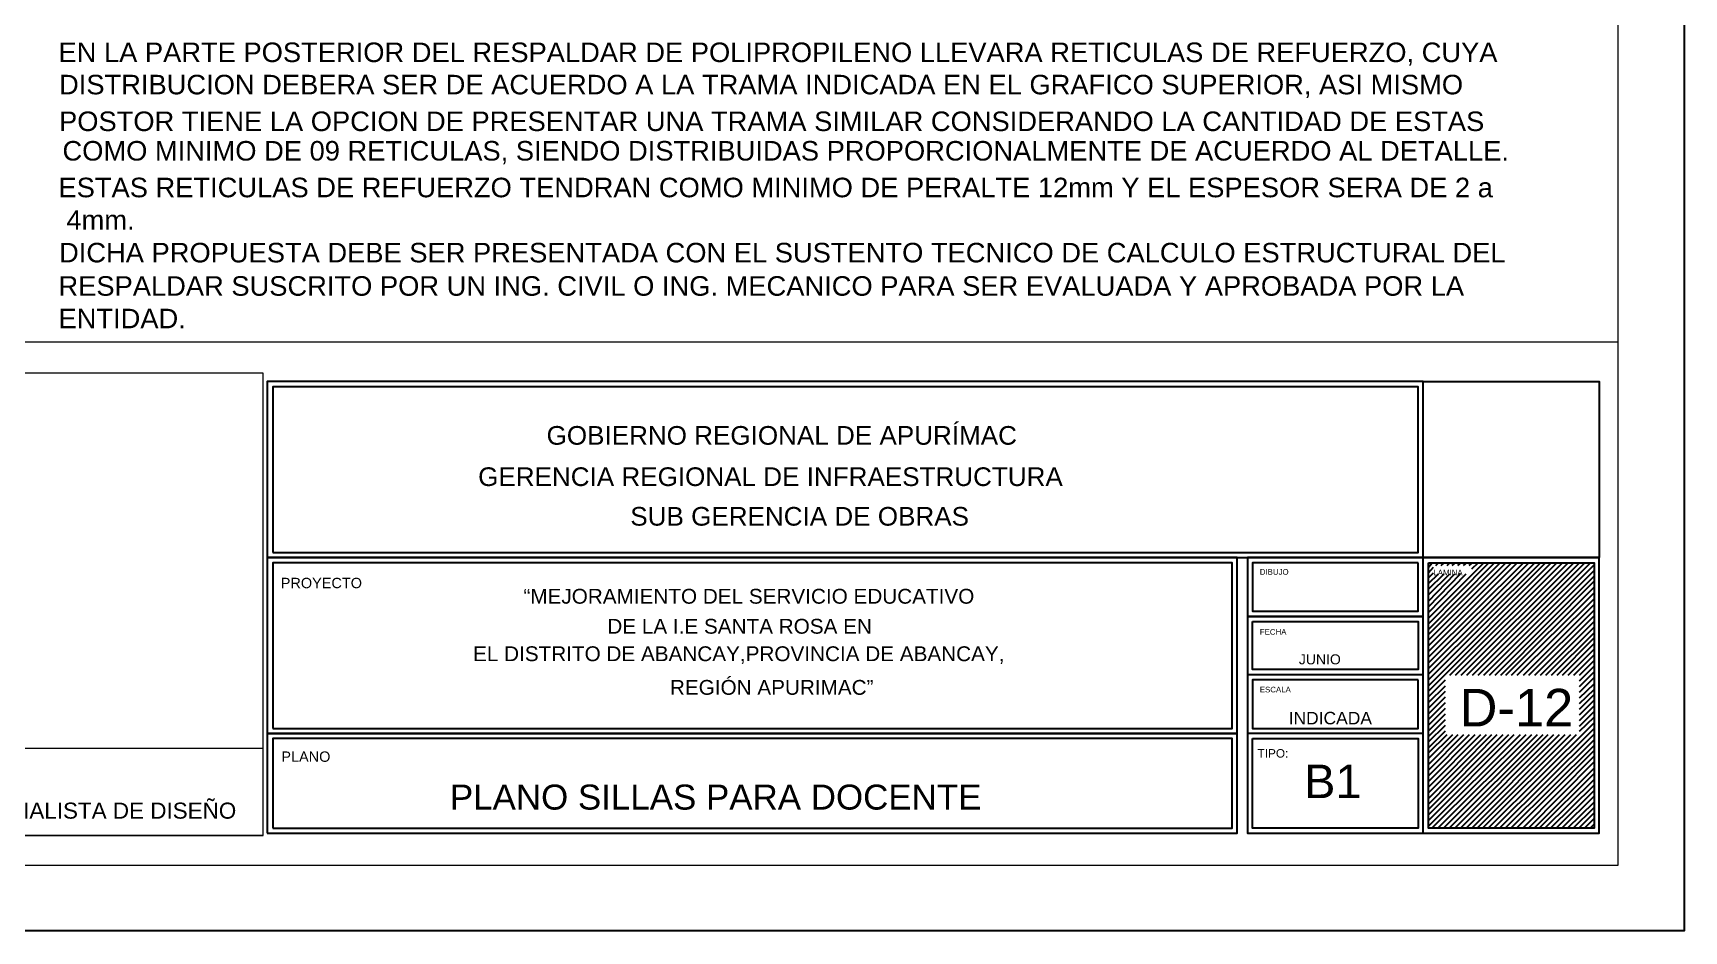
# Model space of a CAD drawing. Header units: inches. Extents: x 0.22 to 6.49, y 0.27 to 4.47.
# Drawn here: x 4.518 to 6.494, y 0.271 to 1.345 of the extents above; entities that cross this region are included whole.
import ezdxf

# ---------------------------------------------------------------- set-up
doc = ezdxf.new("R2010")
doc.units = ezdxf.units.IN
doc.header["$MEASUREMENT"] = 0
for name, color, linetype in [('PDF_PDF8_PDF11_A - MEMBRETE', 7, 'Continuous'), ('PDF_PDF8_PDF11_PDF12_COTAS', 7, 'Continuous'), ('PDF_PDF8_PDF11_PDF12_PIEZAS', 7, 'Continuous'), ('PDF_Texto', 7, 'Continuous')]:
    doc.layers.add(name, color=color, linetype=linetype)
doc.layers.add('PDF_PDF8_PDF11_PDF12_LINEAS COMPLEMENTARIAS', color=7, linetype='Continuous', true_color=0x7f7f7f)
doc.styles.add('PDF Arial', font='arial.ttf')

msp = doc.modelspace()

# ---------------------------------------------------------------- linework, layer by layer
at = {"layer": 'PDF_PDF8_PDF11_A - MEMBRETE', "lineweight": 25}
for points in [[(4.7983, 0.7174), (6.1817, 0.7174), (6.1817, 0.9279), (4.7983, 0.9279)], [(4.8051, 0.7235), (6.1756, 0.7235), (6.1756, 0.9218), (4.8051, 0.9218)], [(6.3922, 0.7174), (6.1817, 0.7174), (6.1817, 0.9279), (6.3922, 0.9279)], [(4.7983, 0.5069), (5.959, 0.5069), (5.959, 0.7174), (4.7983, 0.7174)], [(4.8051, 0.513), (5.9529, 0.513), (5.9529, 0.7113), (4.8051, 0.7113)], [(6.1756, 0.7113), (5.9773, 0.7113), (5.9773, 0.6531), (6.1756, 0.6531)], [(6.1878, 0.7113), (6.3861, 0.7113), (6.3861, 0.3939), (6.1878, 0.3939)], [(5.9773, 0.6409), (6.1756, 0.6409), (6.1756, 0.5834), (5.9773, 0.5834)], [(6.1756, 0.5712), (5.9773, 0.5712), (5.9773, 0.513), (6.1756, 0.513)], [(4.7983, 0.3878), (5.959, 0.3878), (5.959, 0.5069), (4.7983, 0.5069)], [(4.8051, 0.3939), (5.9529, 0.3939), (5.9529, 0.5008), (4.8051, 0.5008)], [(5.9773, 0.5008), (6.1756, 0.5008), (6.1756, 0.3939), (5.9773, 0.3939)]]:
    msp.add_lwpolyline(points, close=True, dxfattribs=at)
for points in [[(6.1817, 0.7235), (6.1817, 0.9218)], [(6.1817, 0.3878), (6.1817, 0.7174), (6.3922, 0.7174), (5.9712, 0.7174), (5.9712, 0.3878), (6.3922, 0.3878), (6.3922, 0.7174)], [(6.1878, 0.7059), (6.1925, 0.7113)], [(6.1878, 0.645), (6.2541, 0.7113)], [(6.1878, 0.6382), (6.2602, 0.7113)], [(6.1878, 0.6315), (6.2669, 0.7113)], [(6.1878, 0.6254), (6.2737, 0.7113)], [(6.1878, 0.6186), (6.2805, 0.7113)], [(6.1878, 0.6118), (6.2872, 0.7113)], [(6.1878, 0.6051), (6.294, 0.7113)], [(6.1878, 0.5983), (6.3015, 0.7113)], [(6.1878, 0.5915), (6.3082, 0.7113)], [(6.1878, 0.5848), (6.315, 0.7113)], [(6.1878, 0.578), (6.3218, 0.7113)], [(6.1878, 0.5712), (6.3279, 0.7113)], [(6.1878, 0.5638), (6.3346, 0.7113)], [(6.1878, 0.5577), (6.3414, 0.7113)], [(6.1966, 0.7079), (6.1999, 0.7113)], [(6.2033, 0.7079), (6.2067, 0.7113)], [(6.2101, 0.7079), (6.2135, 0.7113)], [(6.2135, 0.5766), (6.3482, 0.7113)], [(6.2162, 0.7079), (6.2202, 0.7113)], [(6.2202, 0.5766), (6.3549, 0.7113)], [(6.223, 0.7079), (6.227, 0.7113)], [(6.227, 0.5766), (6.3617, 0.7113)], [(6.2297, 0.7079), (6.2338, 0.7113)], [(6.2338, 0.5766), (6.3685, 0.7113)], [(6.2365, 0.7079), (6.2405, 0.7113)], [(6.2399, 0.7039), (6.2473, 0.7113)], [(6.2405, 0.5766), (6.3752, 0.7113)], [(6.2473, 0.5766), (6.382, 0.7113)], [(6.1878, 0.6991), (6.1938, 0.7059)], [(6.1878, 0.693), (6.1938, 0.6991)], [(6.1878, 0.6863), (6.1999, 0.6978)], [(6.1878, 0.6795), (6.2067, 0.6978)], [(6.1878, 0.6727), (6.2135, 0.6978)], [(6.1878, 0.6653), (6.2196, 0.6978)], [(6.1878, 0.6585), (6.2263, 0.6978)], [(6.1878, 0.6518), (6.2331, 0.6978)], [(6.2541, 0.5766), (6.3861, 0.7086)], [(6.2609, 0.5766), (6.3861, 0.7018)], [(6.2676, 0.5766), (6.3861, 0.6951)], [(6.2744, 0.5766), (6.3861, 0.689)], [(6.2805, 0.5766), (6.3861, 0.6822)], [(6.2872, 0.5766), (6.3861, 0.6754)], [(6.294, 0.5766), (6.3861, 0.668)], [(6.3015, 0.5766), (6.3861, 0.6612)], [(6.3082, 0.5766), (6.3861, 0.6545)], [(5.9712, 0.647), (6.1817, 0.647), (5.9712, 0.647)], [(6.315, 0.5766), (6.3861, 0.6477)], [(6.3218, 0.5766), (6.3861, 0.6409)], [(6.3285, 0.5766), (6.3861, 0.6342)], [(6.3353, 0.5766), (6.3861, 0.6274)], [(6.3421, 0.5766), (6.3861, 0.6213)], [(6.3482, 0.5766), (6.3861, 0.6145)], [(6.3549, 0.5766), (6.3861, 0.6078)], [(6.3617, 0.5766), (6.3861, 0.601)], [(6.3685, 0.5766), (6.3861, 0.5942)], [(6.1817, 0.5773), (5.9712, 0.5773)], [(6.3685, 0.5699), (6.3861, 0.5875)], [(6.3685, 0.5631), (6.3861, 0.5807)], [(6.3685, 0.5563), (6.3861, 0.5739)], [(6.1878, 0.5509), (6.2081, 0.5712)], [(6.1878, 0.5441), (6.2081, 0.5638)], [(6.1878, 0.5374), (6.2081, 0.5577)], [(6.3685, 0.5496), (6.3861, 0.5665)], [(6.3685, 0.5428), (6.3861, 0.5597)], [(6.3685, 0.536), (6.3861, 0.5536)], [(6.1878, 0.5306), (6.2081, 0.5509)], [(6.1878, 0.5238), (6.2081, 0.5441)], [(6.1878, 0.5171), (6.2081, 0.5374)], [(6.3685, 0.5293), (6.3861, 0.5469)], [(6.3685, 0.5225), (6.3861, 0.5401)], [(6.1878, 0.5103), (6.2081, 0.5306)], [(6.1878, 0.5035), (6.2081, 0.5238)], [(6.1878, 0.4968), (6.2081, 0.5171)], [(6.2595, 0.3939), (6.3861, 0.5198)], [(6.3685, 0.5157), (6.3861, 0.5333)], [(6.3685, 0.5096), (6.3861, 0.5266)], [(6.1817, 0.5069), (5.9712, 0.5069)], [(6.1878, 0.49), (6.2081, 0.5103)], [(6.1878, 0.4839), (6.2101, 0.5056)], [(6.1878, 0.4771), (6.2169, 0.5056)], [(6.1878, 0.4697), (6.2236, 0.5056)], [(6.1878, 0.4629), (6.2304, 0.5056)], [(6.1878, 0.4562), (6.2372, 0.5056)], [(6.1878, 0.4494), (6.2439, 0.5056)], [(6.1878, 0.4426), (6.2507, 0.5056)], [(6.1878, 0.4359), (6.2575, 0.5056)], [(6.1878, 0.4291), (6.2636, 0.5056)], [(6.1878, 0.4223), (6.2703, 0.5056)], [(6.1878, 0.4162), (6.2771, 0.5056)], [(6.1878, 0.4095), (6.2839, 0.5056)], [(6.1878, 0.4027), (6.2906, 0.5056)], [(6.1878, 0.3959), (6.2981, 0.5056)], [(6.1918, 0.3939), (6.3048, 0.5056)], [(6.1993, 0.3939), (6.3116, 0.5056)], [(6.206, 0.3939), (6.3184, 0.5056)], [(6.2128, 0.3939), (6.3251, 0.5056)], [(6.2196, 0.3939), (6.3312, 0.5056)], [(6.2263, 0.3939), (6.338, 0.5056)], [(6.2331, 0.3939), (6.3448, 0.5056)], [(6.2399, 0.3939), (6.3515, 0.5056)], [(6.246, 0.3939), (6.3583, 0.5056)], [(6.2527, 0.3939), (6.3651, 0.5056)], [(6.2663, 0.3939), (6.3861, 0.513)], [(6.273, 0.3939), (6.3861, 0.5062)], [(6.2798, 0.3939), (6.3861, 0.4995)], [(6.2866, 0.3939), (6.3861, 0.4927)], [(6.2933, 0.3939), (6.3861, 0.4866)], [(6.3008, 0.3939), (6.3861, 0.4799)], [(6.3076, 0.3939), (6.3861, 0.4731)], [(6.3143, 0.3939), (6.3861, 0.4656)], [(6.3204, 0.3939), (6.3861, 0.4589)], [(6.3272, 0.3939), (6.3861, 0.4521)], [(6.3339, 0.3939), (6.3861, 0.4453)], [(6.3407, 0.3939), (6.3861, 0.4386)], [(6.3475, 0.3939), (6.3861, 0.4318)], [(6.3542, 0.3939), (6.3861, 0.425)], [(6.361, 0.3939), (6.3861, 0.4183)], [(6.3678, 0.3939), (6.3861, 0.4122)], [(6.3746, 0.3939), (6.3861, 0.4054)], [(6.3813, 0.3939), (6.3861, 0.3986)]]:
    msp.add_lwpolyline(points, dxfattribs=at)
at = {"layer": 'PDF_PDF8_PDF11_PDF12_COTAS', "lineweight": 5}
for points in [[(0.2962, 4.3958), (6.4145, 4.3958), (6.4145, 0.3492), (0.2962, 0.3492)], [(3.1956, 0.9753), (6.4145, 0.9753), (6.4145, 0.3492), (3.1956, 0.3492)], [(3.1956, 0.9753), (6.4145, 0.9753), (6.4145, 0.3492), (3.1956, 0.3492)]]:
    msp.add_lwpolyline(points, close=True, dxfattribs=at)
at = {"layer": 'PDF_PDF8_PDF11_PDF12_LINEAS COMPLEMENTARIAS', "lineweight": 5}
for points in [[(3.6247, 0.3851), (3.2342, 0.3851), (4.7935, 0.3851), (4.7935, 0.938), (3.2342, 0.938), (3.2342, 0.3851), (3.2342, 0.7546)], [(4.7935, 0.3851), (4.4044, 0.3851), (4.4044, 0.938)], [(3.2342, 0.4893), (3.6247, 0.4893), (4.0152, 0.4893), (4.4044, 0.4893), (4.7935, 0.4893)]]:
    msp.add_lwpolyline(points, dxfattribs=at)
at = {"layer": 'PDF_PDF8_PDF11_PDF12_PIEZAS', "lineweight": 25}
msp.add_lwpolyline([(6.4937, 4.4743), (6.4937, 0.2707), (0.2177, 0.2707), (0.2177, 4.4743)], close=True, dxfattribs=at)

# ---------------------------------------------------------------- texts
at = {"layer": 'PDF_Texto', "attachment_point": 7, "style": 'PDF Arial'}
for s, insert, char_height in [('EN LA PARTE POSTERIOR DEL RESPALDAR DE POLIPROPILENO LLEVARA RETICULAS DE REFUERZO, CUYA', (4.5485, 1.3058), 0.023377), ('DISTRIBUCION DEBERA SER DE ACUERDO A LA TRAMA INDICADA EN EL GRAFICO SUPERIOR, ASI MISMO', (4.5492, 1.2672), 0.023377), ('POSTOR TIENE LA OPCION DE PRESENTAR UNA TRAMA SIMILAR CONSIDERANDO LA CANTIDAD DE ESTAS', (4.5492, 1.2273), 0.023377), ('COMO MINIMO DE 09 RETICULAS, SIENDO DISTRIBUIDAS PROPORCIONALMENTE DE ACUERDO AL DETALLE.', (4.5533, 1.188), 0.023377), ('ESTAS RETICULAS DE REFUERZO TENDRAN COMO MINIMO DE PERALTE 12mm Y EL ESPESOR SERA DE 2 a', (4.5485, 1.1481), 0.023377), ('4mm.', (4.558, 1.1095), 0.02338), ('DICHA PROPUESTA DEBE SER PRESENTADA CON EL SUSTENTO TECNICO DE CALCULO ESTRUCTURAL DEL', (4.5492, 1.0702), 0.023377), ('RESPALDAR SUSCRITO POR UN ING. CIVIL O ING. MECANICO PARA SER EVALUADA Y APROBADA POR LA', (4.5485, 1.0303), 0.023377), ('ENTIDAD.', (4.5485, 0.9917), 0.02338), ('GOBIERNO REGIONAL DE APURÍMAC', (5.1326, 0.8521), 0.022313), ('GERENCIA REGIONAL DE INFRAESTRUCTURA', (5.0507, 0.8027), 0.022313), ('SUB GERENCIA DE OBRAS', (5.2328, 0.7553), 0.022313), ('PROYECTO', (4.8145, 0.6806), 0.0124), ('DIBUJO', (5.9861, 0.6968), 0.00673), ('LAMINA', (6.1938, 0.6961), 0.00673), ('“MEJORAMIENTO DEL SERVICIO EDUCATIVO', (5.1049, 0.662), 0.017734), ('DE LA I.E SANTA ROSA EN', (5.2053, 0.6261), 0.017734), ('FECHA', (5.9861, 0.625), 0.00673), ('EL DISTRITO DE ABANCAY,PROVINCIA DE ABANCAY,', (5.0446, 0.5902), 0.017734), ('JUNIO', (6.0328, 0.5895), 0.01198), ('REGIÓN APURIMAC”', (5.2802, 0.553), 0.017734), ('ESCALA', (5.9861, 0.556), 0.00673), ('D-12', (6.2251, 0.5154), 0.04494), ('INDICADA', (6.0206, 0.5177), 0.01494), ('PLANO', (4.8152, 0.4729), 0.0124), ('TIPO:', (5.9834, 0.478), 0.0101), ('B1', (6.0391, 0.4296), 0.04017), ('PLANO SILLAS PARA DOCENTE', (5.0169, 0.4155), 0.029904), ('ESPECIALISTA DE DISEÑO', (4.4152, 0.4048), 0.019216)]:
    msp.add_mtext(s, dxfattribs=dict(at, insert=insert, char_height=char_height))

doc.saveas('drawing.dxf')
